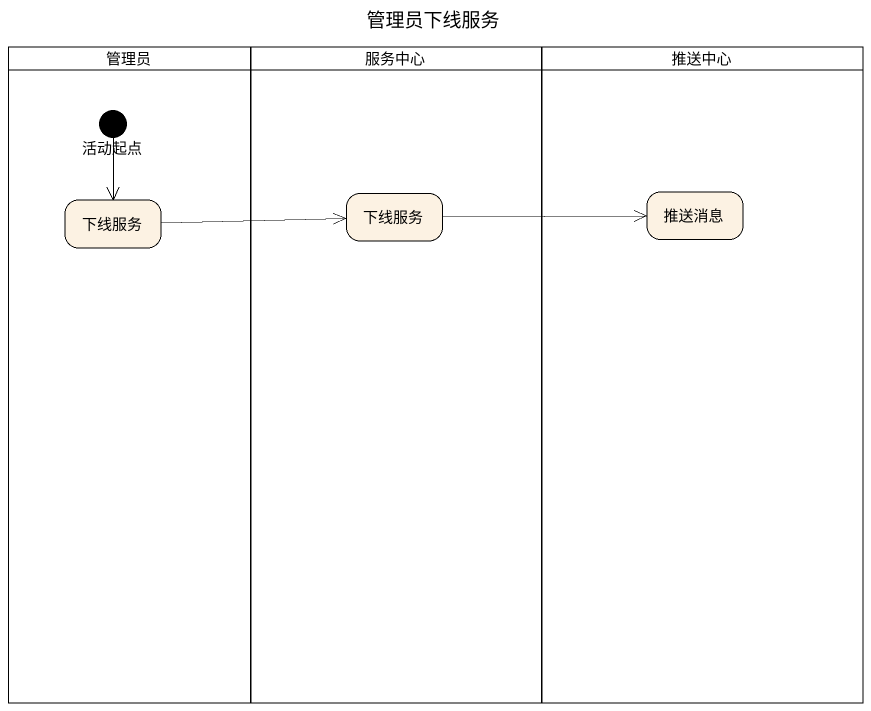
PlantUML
@startuml
title 管理员下线服务
hide empty description
state 管理员 <<partition>> {
  state 活动起点 <<start>>
  state 下线服务
}
state 服务中心 <<partition>> {
  state "下线服务" as 下线服务_2
}
state 推送中心 <<partition>> {
  state 推送消息
}
活动起点 --> 下线服务
下线服务 -right-> 下线服务_2
下线服务_2 -right-> 推送消息
@enduml
